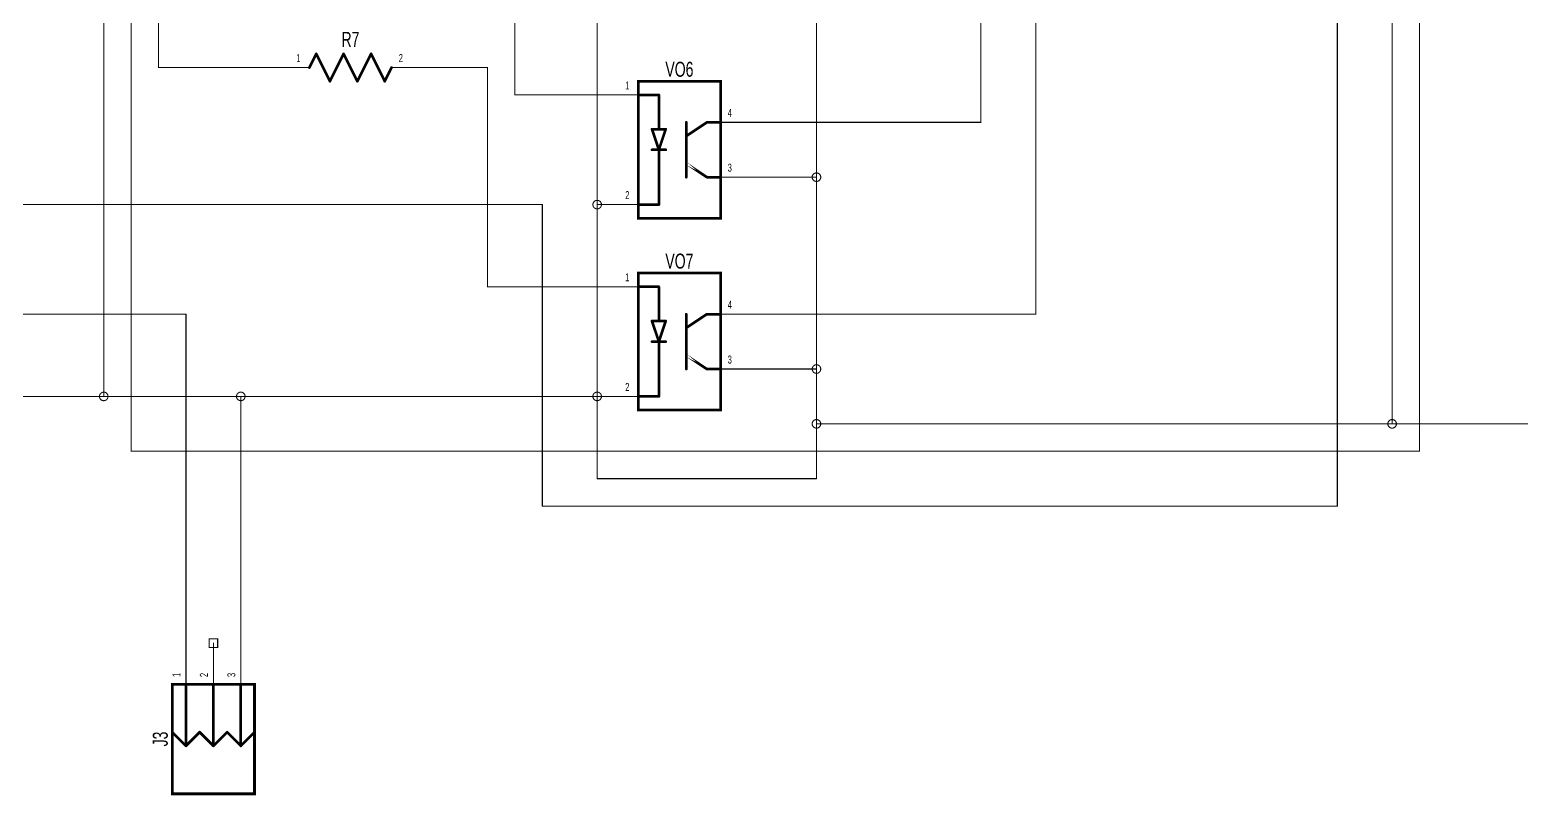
# Model space of a CAD drawing. Extents: x -9.1 to 18.8, y -6.3 to 0.3.
# Drawn here: x -4.47 to 0.97, y -6.25 to -3.46 of the extents above; entities that cross this region are included whole.
import ezdxf
from ezdxf.enums import TextEntityAlignment as Align

# ---------------------------------------------------------------- set-up
doc = ezdxf.new("R2010")
doc.units = 0
for name, color, linetype in [('Element', 253, 'CONTINUOUS'), ('Net', 50, 'CONTINUOUS'), ('Pin', 50, 'CONTINUOUS')]:
    doc.layers.add(name, color=color, linetype=linetype)

msp = doc.modelspace()

# ---------------------------------------------------------------- linework, layer by layer
at = {"layer": 'Element', "linetype": 'CONTINUOUS', "const_width": 0.0098}
for points in [[(-3.45, -3.6), (-3.425, -3.55)], [(-3.425, -3.55), (-3.375, -3.65)], [(-3.375, -3.65), (-3.325, -3.55)], [(-3.325, -3.55), (-3.275, -3.65)], [(-3.275, -3.65), (-3.225, -3.55)], [(-3.225, -3.55), (-3.175, -3.65)], [(-3.175, -3.65), (-3.15, -3.6)], [(-2.25, -3.65), (-1.95, -3.65), (-1.95, -4.15), (-2.25, -4.15), (-2.25, -3.65)], [(-2.25, -3.7), (-2.175, -3.7)], [(-2.175, -3.7), (-2.175, -3.825)], [(-2.075, -3.8), (-2.075, -4)], [(-2.075, -3.85), (-2, -3.8)], [(-2, -3.8), (-1.95, -3.8)], [(-2.15, -3.825), (-2.2, -3.825)], [(-2.2, -3.825), (-2.175, -3.9)], [(-2.175, -3.9), (-2.15, -3.825)], [(-2.2, -3.9), (-2.15, -3.9)], [(-2.175, -3.9), (-2.175, -4.1)], [(-2.075, -3.95), (-2, -4), (-2.075, -3.95)], [(-2, -4), (-1.95, -4)], [(-2.175, -4.1), (-2.25, -4.1)], [(-2.25, -4.35), (-1.95, -4.35), (-1.95, -4.85), (-2.25, -4.85), (-2.25, -4.35)], [(-2.25, -4.4), (-2.175, -4.4)], [(-2.175, -4.4), (-2.175, -4.525)], [(-2.075, -4.5), (-2.075, -4.7)], [(-2.075, -4.55), (-2, -4.5)], [(-2, -4.5), (-1.95, -4.5)], [(-2.15, -4.525), (-2.2, -4.525)], [(-2.2, -4.525), (-2.175, -4.6)], [(-2.175, -4.6), (-2.15, -4.525)], [(-2.2, -4.6), (-2.15, -4.6)], [(-2.175, -4.6), (-2.175, -4.8)], [(-2.075, -4.65), (-2, -4.7), (-2.075, -4.65)], [(-2, -4.7), (-1.95, -4.7)], [(-2.175, -4.8), (-2.25, -4.8)], [(-3.95, -5.85), (-3.65, -5.85), (-3.65, -6.25), (-3.95, -6.25), (-3.95, -5.85)], [(-3.9, -6.075), (-3.9, -5.85)], [(-3.8, -6.075), (-3.8, -5.85)], [(-3.7, -6.075), (-3.7, -5.85)], [(-3.9, -6.075), (-3.95, -6.025)], [(-3.9, -6.075), (-3.85, -6.025)], [(-3.8, -6.075), (-3.85, -6.025)], [(-3.8, -6.075), (-3.75, -6.025)], [(-3.7, -6.075), (-3.75, -6.025)], [(-3.7, -6.075), (-3.65, -6.025)]]:
    msp.add_lwpolyline(points, dxfattribs=at)
at = {"layer": 'Element', "linetype": 'CONTINUOUS', "const_width": 0.0049}
for points in [[(-3.4275, -3.55, 1), (-3.4225, -3.55, 1), (-3.4275, -3.55, 1)], [(-3.4275, -3.55, 1), (-3.4225, -3.55, 1), (-3.4275, -3.55, 1)], [(-3.3275, -3.55, 1), (-3.3225, -3.55, 1), (-3.3275, -3.55, 1)], [(-3.3275, -3.55, 1), (-3.3225, -3.55, 1), (-3.3275, -3.55, 1)], [(-3.2275, -3.55, 1), (-3.2225, -3.55, 1), (-3.2275, -3.55, 1)], [(-3.2275, -3.55, 1), (-3.2225, -3.55, 1), (-3.2275, -3.55, 1)], [(-3.4525, -3.6, 1), (-3.4475, -3.6, 1), (-3.4525, -3.6, 1)], [(-3.1525, -3.6, 1), (-3.1475, -3.6, 1), (-3.1525, -3.6, 1)], [(-3.3775, -3.65, 1), (-3.3725, -3.65, 1), (-3.3775, -3.65, 1)], [(-3.3775, -3.65, 1), (-3.3725, -3.65, 1), (-3.3775, -3.65, 1)], [(-3.2775, -3.65, 1), (-3.2725, -3.65, 1), (-3.2775, -3.65, 1)], [(-3.2775, -3.65, 1), (-3.2725, -3.65, 1), (-3.2775, -3.65, 1)], [(-3.1775, -3.65, 1), (-3.1725, -3.65, 1), (-3.1775, -3.65, 1)], [(-3.1775, -3.65, 1), (-3.1725, -3.65, 1), (-3.1775, -3.65, 1)], [(-2.2525, -3.7, 1), (-2.2475, -3.7, 1), (-2.2525, -3.7, 1)], [(-2.1775, -3.7, 1), (-2.1725, -3.7, 1), (-2.1775, -3.7, 1)], [(-2.1775, -3.7, 1), (-2.1725, -3.7, 1), (-2.1775, -3.7, 1)], [(-2.0775, -3.8, 1), (-2.0725, -3.8, 1), (-2.0775, -3.8, 1)], [(-2.0025, -3.8, 1), (-1.9975, -3.8, 1), (-2.0025, -3.8, 1)], [(-2.0025, -3.8, 1), (-1.9975, -3.8, 1), (-2.0025, -3.8, 1)], [(-1.9525, -3.8, 1), (-1.9475, -3.8, 1), (-1.9525, -3.8, 1)], [(-2.2025, -3.825, 1), (-2.1975, -3.825, 1), (-2.2025, -3.825, 1)], [(-2.2025, -3.825, 1), (-2.1975, -3.825, 1), (-2.2025, -3.825, 1)], [(-2.1775, -3.825, 1), (-2.1725, -3.825, 1), (-2.1775, -3.825, 1)], [(-2.1525, -3.825, 1), (-2.1475, -3.825, 1), (-2.1525, -3.825, 1)], [(-2.1525, -3.825, 1), (-2.1475, -3.825, 1), (-2.1525, -3.825, 1)], [(-2.0775, -3.85, 1), (-2.0725, -3.85, 1), (-2.0775, -3.85, 1)], [(-2.2025, -3.9, 1), (-2.1975, -3.9, 1), (-2.2025, -3.9, 1)], [(-2.1775, -3.9, 1), (-2.1725, -3.9, 1), (-2.1775, -3.9, 1)], [(-2.1775, -3.9, 1), (-2.1725, -3.9, 1), (-2.1775, -3.9, 1)], [(-2.1775, -3.9, 1), (-2.1725, -3.9, 1), (-2.1775, -3.9, 1)], [(-2.1525, -3.9, 1), (-2.1475, -3.9, 1), (-2.1525, -3.9, 1)], [(-2.0775, -3.95, 1), (-2.0725, -3.95, 1), (-2.0775, -3.95, 1)], [(-2.0775, -4, 1), (-2.0725, -4, 1), (-2.0775, -4, 1)], [(-2.0025, -4, 1), (-1.9975, -4, 1), (-2.0025, -4, 1)], [(-1.9525, -4, 1), (-1.9475, -4, 1), (-1.9525, -4, 1)], [(-2.2525, -4.1, 1), (-2.2475, -4.1, 1), (-2.2525, -4.1, 1)], [(-2.1775, -4.1, 1), (-2.1725, -4.1, 1), (-2.1775, -4.1, 1)], [(-2.1775, -4.1, 1), (-2.1725, -4.1, 1), (-2.1775, -4.1, 1)], [(-2.2525, -4.4, 1), (-2.2475, -4.4, 1), (-2.2525, -4.4, 1)], [(-2.1775, -4.4, 1), (-2.1725, -4.4, 1), (-2.1775, -4.4, 1)], [(-2.1775, -4.4, 1), (-2.1725, -4.4, 1), (-2.1775, -4.4, 1)], [(-2.0775, -4.5, 1), (-2.0725, -4.5, 1), (-2.0775, -4.5, 1)], [(-2.0025, -4.5, 1), (-1.9975, -4.5, 1), (-2.0025, -4.5, 1)], [(-2.0025, -4.5, 1), (-1.9975, -4.5, 1), (-2.0025, -4.5, 1)], [(-1.9525, -4.5, 1), (-1.9475, -4.5, 1), (-1.9525, -4.5, 1)], [(-2.2025, -4.525, 1), (-2.1975, -4.525, 1), (-2.2025, -4.525, 1)], [(-2.2025, -4.525, 1), (-2.1975, -4.525, 1), (-2.2025, -4.525, 1)], [(-2.1775, -4.525, 1), (-2.1725, -4.525, 1), (-2.1775, -4.525, 1)], [(-2.1525, -4.525, 1), (-2.1475, -4.525, 1), (-2.1525, -4.525, 1)], [(-2.1525, -4.525, 1), (-2.1475, -4.525, 1), (-2.1525, -4.525, 1)], [(-2.0775, -4.55, 1), (-2.0725, -4.55, 1), (-2.0775, -4.55, 1)], [(-2.2025, -4.6, 1), (-2.1975, -4.6, 1), (-2.2025, -4.6, 1)], [(-2.1775, -4.6, 1), (-2.1725, -4.6, 1), (-2.1775, -4.6, 1)], [(-2.1775, -4.6, 1), (-2.1725, -4.6, 1), (-2.1775, -4.6, 1)], [(-2.1775, -4.6, 1), (-2.1725, -4.6, 1), (-2.1775, -4.6, 1)], [(-2.1525, -4.6, 1), (-2.1475, -4.6, 1), (-2.1525, -4.6, 1)], [(-2.0775, -4.65, 1), (-2.0725, -4.65, 1), (-2.0775, -4.65, 1)], [(-2.0775, -4.7, 1), (-2.0725, -4.7, 1), (-2.0775, -4.7, 1)], [(-2.0025, -4.7, 1), (-1.9975, -4.7, 1), (-2.0025, -4.7, 1)], [(-1.9525, -4.7, 1), (-1.9475, -4.7, 1), (-1.9525, -4.7, 1)], [(-2.2525, -4.8, 1), (-2.2475, -4.8, 1), (-2.2525, -4.8, 1)], [(-2.1775, -4.8, 1), (-2.1725, -4.8, 1), (-2.1775, -4.8, 1)], [(-2.1775, -4.8, 1), (-2.1725, -4.8, 1), (-2.1775, -4.8, 1)], [(-3.9025, -5.85, 1), (-3.8975, -5.85, 1), (-3.9025, -5.85, 1)], [(-3.8025, -5.85, 1), (-3.7975, -5.85, 1), (-3.8025, -5.85, 1)], [(-3.7025, -5.85, 1), (-3.6975, -5.85, 1), (-3.7025, -5.85, 1)], [(-3.9525, -6.025, 1), (-3.9475, -6.025, 1), (-3.9525, -6.025, 1)], [(-3.8525, -6.025, 1), (-3.8475, -6.025, 1), (-3.8525, -6.025, 1)], [(-3.8525, -6.025, 1), (-3.8475, -6.025, 1), (-3.8525, -6.025, 1)], [(-3.7525, -6.025, 1), (-3.7475, -6.025, 1), (-3.7525, -6.025, 1)], [(-3.7525, -6.025, 1), (-3.7475, -6.025, 1), (-3.7525, -6.025, 1)], [(-3.6525, -6.025, 1), (-3.6475, -6.025, 1), (-3.6525, -6.025, 1)], [(-3.9025, -6.075, 1), (-3.8975, -6.075, 1), (-3.9025, -6.075, 1)], [(-3.9025, -6.075, 1), (-3.8975, -6.075, 1), (-3.9025, -6.075, 1)], [(-3.9025, -6.075, 1), (-3.8975, -6.075, 1), (-3.9025, -6.075, 1)], [(-3.8025, -6.075, 1), (-3.7975, -6.075, 1), (-3.8025, -6.075, 1)], [(-3.8025, -6.075, 1), (-3.7975, -6.075, 1), (-3.8025, -6.075, 1)], [(-3.8025, -6.075, 1), (-3.7975, -6.075, 1), (-3.8025, -6.075, 1)], [(-3.7025, -6.075, 1), (-3.6975, -6.075, 1), (-3.7025, -6.075, 1)], [(-3.7025, -6.075, 1), (-3.6975, -6.075, 1), (-3.7025, -6.075, 1)], [(-3.7025, -6.075, 1), (-3.6975, -6.075, 1), (-3.7025, -6.075, 1)]]:
    msp.add_lwpolyline(points, format="xyb", dxfattribs=at)
at = {"layer": 'Net', "linetype": 'CONTINUOUS', "const_width": 0.0039}
for points in [[(-4, -2.6), (-4, -3.6)], [(0.3, -5.2), (0.3, -2.6)], [(0.5, -2.7), (0.5, -4.9)], [(-4.1, -2.8), (-4.1, -5)], [(-1, -3.8), (-1, -2.8)], [(-0.8, -4.5), (-0.8, -2.9)], [(-4.2, -3), (-4.2, -4.8)], [(0.6, -5), (0.6, -3.1)], [(-2.7, -3.2), (-2.7, -3.7)], [(-1.6, -4), (-1.6, -3.3)], [(-2.4, -3.4), (-2.4, -4.1)], [(-4, -3.6), (-3.6, -3.6)], [(-3, -3.6), (-2.8, -3.6)], [(-2.8, -3.6), (-2.8, -4.4)], [(-2.7, -3.7), (-2.4, -3.7)], [(-1.8, -3.8), (-1, -3.8)], [(-1.6, -4), (-1.8, -4)], [(-1.6157, -4), (-1.615, -4.0049), (-1.6127, -4.0093), (-1.6093, -4.0127), (-1.6049, -4.015), (-1.6, -4.0157), (-1.5951, -4.015), (-1.5907, -4.0127), (-1.5873, -4.0093), (-1.585, -4.0049), (-1.5843, -4), (-1.585, -3.9951), (-1.5873, -3.9907), (-1.5907, -3.9873), (-1.5951, -3.985), (-1.6, -3.9843), (-1.6049, -3.985), (-1.6093, -3.9873), (-1.6127, -3.9907), (-1.615, -3.9951), (-1.6157, -4)], [(-1.6, -4.7), (-1.6, -4)], [(-1.6, -4), (-1.6, -4)], [(-6.3, -4.1), (-2.6, -4.1)], [(-2.6, -4.1), (-2.6, -5.2)], [(-2.4157, -4.1), (-2.415, -4.1049), (-2.4127, -4.1093), (-2.4093, -4.1127), (-2.4049, -4.115), (-2.4, -4.1157), (-2.3951, -4.115), (-2.3907, -4.1127), (-2.3873, -4.1093), (-2.385, -4.1049), (-2.3843, -4.1), (-2.385, -4.0951), (-2.3873, -4.0907), (-2.3907, -4.0873), (-2.3951, -4.085), (-2.4, -4.0843), (-2.4049, -4.085), (-2.4093, -4.0873), (-2.4127, -4.0907), (-2.415, -4.0951), (-2.4157, -4.1)], [(-2.4, -4.1), (-2.4, -4.1)], [(-2.4, -4.1), (-2.4, -4.8)], [(-2.8, -4.4), (-2.4, -4.4)], [(-3.9, -4.5), (-5.5, -4.5)], [(-3.9, -5.7), (-3.9, -4.5)], [(-1.8, -4.5), (-0.8, -4.5)], [(-1.8, -4.7), (-1.6, -4.7)], [(-1.6157, -4.7), (-1.615, -4.7049), (-1.6127, -4.7093), (-1.6093, -4.7127), (-1.6049, -4.715), (-1.6, -4.7157), (-1.5951, -4.715), (-1.5907, -4.7127), (-1.5873, -4.7093), (-1.585, -4.7049), (-1.5843, -4.7), (-1.585, -4.6951), (-1.5873, -4.6907), (-1.5907, -4.6873), (-1.5951, -4.685), (-1.6, -4.6843), (-1.6049, -4.685), (-1.6093, -4.6873), (-1.6127, -4.6907), (-1.615, -4.6951), (-1.6157, -4.7)], [(-1.6, -4.9), (-1.6, -4.7)], [(-4.2157, -4.8), (-4.215, -4.8049), (-4.2127, -4.8093), (-4.2093, -4.8127), (-4.2049, -4.815), (-4.2, -4.8157), (-4.1951, -4.815), (-4.1907, -4.8127), (-4.1873, -4.8093), (-4.185, -4.8049), (-4.1843, -4.8), (-4.185, -4.7951), (-4.1873, -4.7907), (-4.1907, -4.7873), (-4.1951, -4.785), (-4.2, -4.7843), (-4.2049, -4.785), (-4.2093, -4.7873), (-4.2127, -4.7907), (-4.215, -4.7951), (-4.2157, -4.8)], [(-3.7157, -4.8), (-3.715, -4.8049), (-3.7127, -4.8093), (-3.7093, -4.8127), (-3.7049, -4.815), (-3.7, -4.8157), (-3.6951, -4.815), (-3.6907, -4.8127), (-3.6873, -4.8093), (-3.685, -4.8049), (-3.6843, -4.8), (-3.685, -4.7951), (-3.6873, -4.7907), (-3.6907, -4.7873), (-3.6951, -4.785), (-3.7, -4.7843), (-3.7049, -4.785), (-3.7093, -4.7873), (-3.7127, -4.7907), (-3.715, -4.7951), (-3.7157, -4.8)], [(-2.4157, -4.8), (-2.415, -4.8049), (-2.4127, -4.8093), (-2.4093, -4.8127), (-2.4049, -4.815), (-2.4, -4.8157), (-2.3951, -4.815), (-2.3907, -4.8127), (-2.3873, -4.8093), (-2.385, -4.8049), (-2.3843, -4.8), (-2.385, -4.7951), (-2.3873, -4.7907), (-2.3907, -4.7873), (-2.3951, -4.785), (-2.4, -4.7843), (-2.4049, -4.785), (-2.4093, -4.7873), (-2.4127, -4.7907), (-2.415, -4.7951), (-2.4157, -4.8)], [(-2.4157, -4.8), (-2.415, -4.8049), (-2.4127, -4.8093), (-2.4093, -4.8127), (-2.4049, -4.815), (-2.4, -4.8157), (-2.3951, -4.815), (-2.3907, -4.8127), (-2.3873, -4.8093), (-2.385, -4.8049), (-2.3843, -4.8), (-2.385, -4.7951), (-2.3873, -4.7907), (-2.3907, -4.7873), (-2.3951, -4.785), (-2.4, -4.7843), (-2.4049, -4.785), (-2.4093, -4.7873), (-2.4127, -4.7907), (-2.415, -4.7951), (-2.4157, -4.8)], [(-5.7, -4.8), (-4.2, -4.8)], [(-4.2, -4.8), (-2.4, -4.8)], [(-3.7, -5.7), (-3.7, -4.8)], [(-2.4, -4.8), (-2.4, -4.8)], [(-2.4, -4.8), (-2.4, -5.1)], [(-1.6157, -4.9), (-1.615, -4.9049), (-1.6127, -4.9093), (-1.6093, -4.9127), (-1.6049, -4.915), (-1.6, -4.9157), (-1.5951, -4.915), (-1.5907, -4.9127), (-1.5873, -4.9093), (-1.585, -4.9049), (-1.5843, -4.9), (-1.585, -4.8951), (-1.5873, -4.8907), (-1.5907, -4.8873), (-1.5951, -4.885), (-1.6, -4.8843), (-1.6049, -4.885), (-1.6093, -4.8873), (-1.6127, -4.8907), (-1.615, -4.8951), (-1.6157, -4.9)], [(0.4843, -4.9), (0.485, -4.9049), (0.4873, -4.9093), (0.4907, -4.9127), (0.4951, -4.915), (0.5, -4.9157), (0.5049, -4.915), (0.5093, -4.9127), (0.5127, -4.9093), (0.515, -4.9049), (0.5157, -4.9), (0.515, -4.8951), (0.5127, -4.8907), (0.5093, -4.8873), (0.5049, -4.885), (0.5, -4.8843), (0.4951, -4.885), (0.4907, -4.8873), (0.4873, -4.8907), (0.485, -4.8951), (0.4843, -4.9)], [(1.9, -4.9), (-1.6, -4.9)], [(-1.6, -5.1), (-1.6, -4.9)], [(-4.1, -5), (0.6, -5)], [(-2.4, -5.1), (-1.6, -5.1)], [(-2.6, -5.2), (0.3, -5.2)]]:
    msp.add_lwpolyline(points, dxfattribs=at)
at = {"layer": 'Net', "linetype": 'CONTINUOUS', "const_width": 0.002}
for points in [[(-4.001, -3.6, 1), (-3.999, -3.6, 1), (-4.001, -3.6, 1)], [(-4.001, -3.6, 1), (-3.999, -3.6, 1), (-4.001, -3.6, 1)], [(-3.601, -3.6, 1), (-3.599, -3.6, 1), (-3.601, -3.6, 1)], [(-3.001, -3.6, 1), (-2.999, -3.6, 1), (-3.001, -3.6, 1)], [(-2.801, -3.6, 1), (-2.799, -3.6, 1), (-2.801, -3.6, 1)], [(-2.801, -3.6, 1), (-2.799, -3.6, 1), (-2.801, -3.6, 1)], [(-2.701, -3.7, 1), (-2.699, -3.7, 1), (-2.701, -3.7, 1)], [(-2.701, -3.7, 1), (-2.699, -3.7, 1), (-2.701, -3.7, 1)], [(-2.401, -3.7, 1), (-2.399, -3.7, 1), (-2.401, -3.7, 1)], [(-1.801, -3.8, 1), (-1.799, -3.8, 1), (-1.801, -3.8, 1)], [(-1.001, -3.8, 1), (-0.999, -3.8, 1), (-1.001, -3.8, 1)], [(-1.001, -3.8, 1), (-0.999, -3.8, 1), (-1.001, -3.8, 1)], [(-1.801, -4, 1), (-1.799, -4, 1), (-1.801, -4, 1)], [(-1.6167, -4, 1), (-1.6148, -4, 1), (-1.6167, -4, 1)], [(-1.601, -4, 1), (-1.599, -4, 1), (-1.601, -4, 1)], [(-1.601, -4, 1), (-1.599, -4, 1), (-1.601, -4, 1)], [(-1.601, -4, 1), (-1.599, -4, 1), (-1.601, -4, 1)], [(-1.601, -4, 1), (-1.599, -4, 1), (-1.601, -4, 1)], [(-2.601, -4.1, 1), (-2.599, -4.1, 1), (-2.601, -4.1, 1)], [(-2.601, -4.1, 1), (-2.599, -4.1, 1), (-2.601, -4.1, 1)], [(-2.4167, -4.1, 1), (-2.4148, -4.1, 1), (-2.4167, -4.1, 1)], [(-2.401, -4.1, 1), (-2.399, -4.1, 1), (-2.401, -4.1, 1)], [(-2.401, -4.1, 1), (-2.399, -4.1, 1), (-2.401, -4.1, 1)], [(-2.401, -4.1, 1), (-2.399, -4.1, 1), (-2.401, -4.1, 1)], [(-2.801, -4.4, 1), (-2.799, -4.4, 1), (-2.801, -4.4, 1)], [(-2.801, -4.4, 1), (-2.799, -4.4, 1), (-2.801, -4.4, 1)], [(-2.401, -4.4, 1), (-2.399, -4.4, 1), (-2.401, -4.4, 1)], [(-3.901, -4.5, 1), (-3.899, -4.5, 1), (-3.901, -4.5, 1)], [(-3.901, -4.5, 1), (-3.899, -4.5, 1), (-3.901, -4.5, 1)], [(-1.801, -4.5, 1), (-1.799, -4.5, 1), (-1.801, -4.5, 1)], [(-0.801, -4.5, 1), (-0.799, -4.5, 1), (-0.801, -4.5, 1)], [(-0.801, -4.5, 1), (-0.799, -4.5, 1), (-0.801, -4.5, 1)], [(-1.801, -4.7, 1), (-1.799, -4.7, 1), (-1.801, -4.7, 1)], [(-1.6167, -4.7, 1), (-1.6148, -4.7, 1), (-1.6167, -4.7, 1)], [(-1.601, -4.7, 1), (-1.599, -4.7, 1), (-1.601, -4.7, 1)], [(-1.601, -4.7, 1), (-1.599, -4.7, 1), (-1.601, -4.7, 1)], [(-1.601, -4.7, 1), (-1.599, -4.7, 1), (-1.601, -4.7, 1)], [(-4.2167, -4.8, 1), (-4.2148, -4.8, 1), (-4.2167, -4.8, 1)], [(-4.201, -4.8, 1), (-4.199, -4.8, 1), (-4.201, -4.8, 1)], [(-4.201, -4.8, 1), (-4.199, -4.8, 1), (-4.201, -4.8, 1)], [(-4.201, -4.8, 1), (-4.199, -4.8, 1), (-4.201, -4.8, 1)], [(-3.7167, -4.8, 1), (-3.7148, -4.8, 1), (-3.7167, -4.8, 1)], [(-3.701, -4.8, 1), (-3.699, -4.8, 1), (-3.701, -4.8, 1)], [(-2.4167, -4.8, 1), (-2.4148, -4.8, 1), (-2.4167, -4.8, 1)], [(-2.4167, -4.8, 1), (-2.4148, -4.8, 1), (-2.4167, -4.8, 1)], [(-2.401, -4.8, 1), (-2.399, -4.8, 1), (-2.401, -4.8, 1)], [(-2.401, -4.8, 1), (-2.399, -4.8, 1), (-2.401, -4.8, 1)], [(-2.401, -4.8, 1), (-2.399, -4.8, 1), (-2.401, -4.8, 1)], [(-2.401, -4.8, 1), (-2.399, -4.8, 1), (-2.401, -4.8, 1)], [(-1.6167, -4.9, 1), (-1.6148, -4.9, 1), (-1.6167, -4.9, 1)], [(-1.601, -4.9, 1), (-1.599, -4.9, 1), (-1.601, -4.9, 1)], [(-1.601, -4.9, 1), (-1.599, -4.9, 1), (-1.601, -4.9, 1)], [(-1.601, -4.9, 1), (-1.599, -4.9, 1), (-1.601, -4.9, 1)], [(0.4833, -4.9, 1), (0.4852, -4.9, 1), (0.4833, -4.9, 1)], [(0.499, -4.9, 1), (0.501, -4.9, 1), (0.499, -4.9, 1)], [(-4.101, -5, 1), (-4.099, -5, 1), (-4.101, -5, 1)], [(-4.101, -5, 1), (-4.099, -5, 1), (-4.101, -5, 1)], [(0.599, -5, 1), (0.601, -5, 1), (0.599, -5, 1)], [(0.599, -5, 1), (0.601, -5, 1), (0.599, -5, 1)], [(-2.401, -5.1, 1), (-2.399, -5.1, 1), (-2.401, -5.1, 1)], [(-2.401, -5.1, 1), (-2.399, -5.1, 1), (-2.401, -5.1, 1)], [(-1.601, -5.1, 1), (-1.599, -5.1, 1), (-1.601, -5.1, 1)], [(-1.601, -5.1, 1), (-1.599, -5.1, 1), (-1.601, -5.1, 1)], [(-2.601, -5.2, 1), (-2.599, -5.2, 1), (-2.601, -5.2, 1)], [(-2.601, -5.2, 1), (-2.599, -5.2, 1), (-2.601, -5.2, 1)], [(0.299, -5.2, 1), (0.301, -5.2, 1), (0.299, -5.2, 1)], [(0.299, -5.2, 1), (0.301, -5.2, 1), (0.299, -5.2, 1)], [(-3.901, -5.7, 1), (-3.899, -5.7, 1), (-3.901, -5.7, 1)], [(-3.701, -5.7, 1), (-3.699, -5.7, 1), (-3.701, -5.7, 1)]]:
    msp.add_lwpolyline(points, format="xyb", dxfattribs=at)
at = {"layer": 'Pin', "linetype": 'CONTINUOUS', "const_width": 0.002}
for points in [[(-3.601, -3.6, 1), (-3.599, -3.6, 1), (-3.601, -3.6, 1)], [(-3.451, -3.6, 1), (-3.449, -3.6, 1), (-3.451, -3.6, 1)], [(-3.151, -3.6, 1), (-3.149, -3.6, 1), (-3.151, -3.6, 1)], [(-3.001, -3.6, 1), (-2.999, -3.6, 1), (-3.001, -3.6, 1)], [(-2.401, -3.7, 1), (-2.399, -3.7, 1), (-2.401, -3.7, 1)], [(-2.251, -3.7, 1), (-2.249, -3.7, 1), (-2.251, -3.7, 1)], [(-1.951, -3.8, 1), (-1.949, -3.8, 1), (-1.951, -3.8, 1)], [(-1.801, -3.8, 1), (-1.799, -3.8, 1), (-1.801, -3.8, 1)], [(-1.951, -4, 1), (-1.949, -4, 1), (-1.951, -4, 1)], [(-1.801, -4, 1), (-1.799, -4, 1), (-1.801, -4, 1)], [(-2.401, -4.1, 1), (-2.399, -4.1, 1), (-2.401, -4.1, 1)], [(-2.251, -4.1, 1), (-2.249, -4.1, 1), (-2.251, -4.1, 1)], [(-2.401, -4.4, 1), (-2.399, -4.4, 1), (-2.401, -4.4, 1)], [(-2.251, -4.4, 1), (-2.249, -4.4, 1), (-2.251, -4.4, 1)], [(-1.951, -4.5, 1), (-1.949, -4.5, 1), (-1.951, -4.5, 1)], [(-1.801, -4.5, 1), (-1.799, -4.5, 1), (-1.801, -4.5, 1)], [(-1.951, -4.7, 1), (-1.949, -4.7, 1), (-1.951, -4.7, 1)], [(-1.801, -4.7, 1), (-1.799, -4.7, 1), (-1.801, -4.7, 1)], [(-2.401, -4.8, 1), (-2.399, -4.8, 1), (-2.401, -4.8, 1)], [(-2.251, -4.8, 1), (-2.249, -4.8, 1), (-2.251, -4.8, 1)], [(-3.901, -5.7, 1), (-3.899, -5.7, 1), (-3.901, -5.7, 1)], [(-3.801, -5.7, 1), (-3.799, -5.7, 1), (-3.801, -5.7, 1)], [(-3.701, -5.7, 1), (-3.699, -5.7, 1), (-3.701, -5.7, 1)], [(-3.901, -5.85, 1), (-3.899, -5.85, 1), (-3.901, -5.85, 1)], [(-3.801, -5.85, 1), (-3.799, -5.85, 1), (-3.801, -5.85, 1)], [(-3.701, -5.85, 1), (-3.699, -5.85, 1), (-3.701, -5.85, 1)]]:
    msp.add_lwpolyline(points, format="xyb", dxfattribs=at)
at = {"layer": 'Pin', "linetype": 'CONTINUOUS', "const_width": 0.0039}
for points in [[(-3.45, -3.6), (-3.6, -3.6)], [(-3.15, -3.6), (-3, -3.6)], [(-2.25, -3.7), (-2.4, -3.7)], [(-1.95, -3.8), (-1.8, -3.8)], [(-1.95, -4), (-1.8, -4)], [(-2.25, -4.1), (-2.4, -4.1)], [(-2.25, -4.4), (-2.4, -4.4)], [(-1.95, -4.5), (-1.8, -4.5)], [(-1.95, -4.7), (-1.8, -4.7)], [(-2.25, -4.8), (-2.4, -4.8)], [(-3.9, -5.85), (-3.9, -5.7)], [(-3.8157, -5.6843), (-3.7843, -5.6843), (-3.7843, -5.7157), (-3.8157, -5.7157), (-3.8157, -5.6843)], [(-3.8, -5.85), (-3.8, -5.7)], [(-3.7, -5.85), (-3.7, -5.7)]]:
    msp.add_lwpolyline(points, dxfattribs=at)

# ---------------------------------------------------------------- texts
at = {"layer": 'Element', "width": 0.7}
for s, p in [('R7', (-3.3, -3.5409)), ('VO6', (-2.1, -3.65)), ('VO7', (-2.1, -4.35))]:
    msp.add_text(s, height=0.0547, dxfattribs=at).set_placement(p, align=Align.BOTTOM_CENTER)
msp.add_text('J3', height=0.0547, rotation=90, dxfattribs=at).set_placement((-3.95, -6.05), align=Align.BOTTOM_CENTER)
at = {"layer": 'Pin', "width": 0.7}
for s, p in [('1', (-3.4976, -3.5508)), ('2', (-3.1238, -3.5508)), ('1', (-2.2976, -3.6508)), ('4', (-1.9238, -3.7508)), ('3', (-1.9238, -3.9508)), ('2', (-2.2976, -4.0508)), ('1', (-2.2976, -4.3508)), ('4', (-1.9238, -4.4508)), ('3', (-1.9238, -4.6508)), ('2', (-2.2976, -4.7508))]:
    msp.add_text(s, height=0.0292, dxfattribs=at).set_placement(p, align=Align.TOP_LEFT)
for s, p in [('1', (-3.9492, -5.8238)), ('2', (-3.8492, -5.8238)), ('3', (-3.7492, -5.8238))]:
    msp.add_text(s, height=0.0292, rotation=90, dxfattribs=at).set_placement(p, align=Align.TOP_LEFT)

doc.saveas('drawing.dxf')
